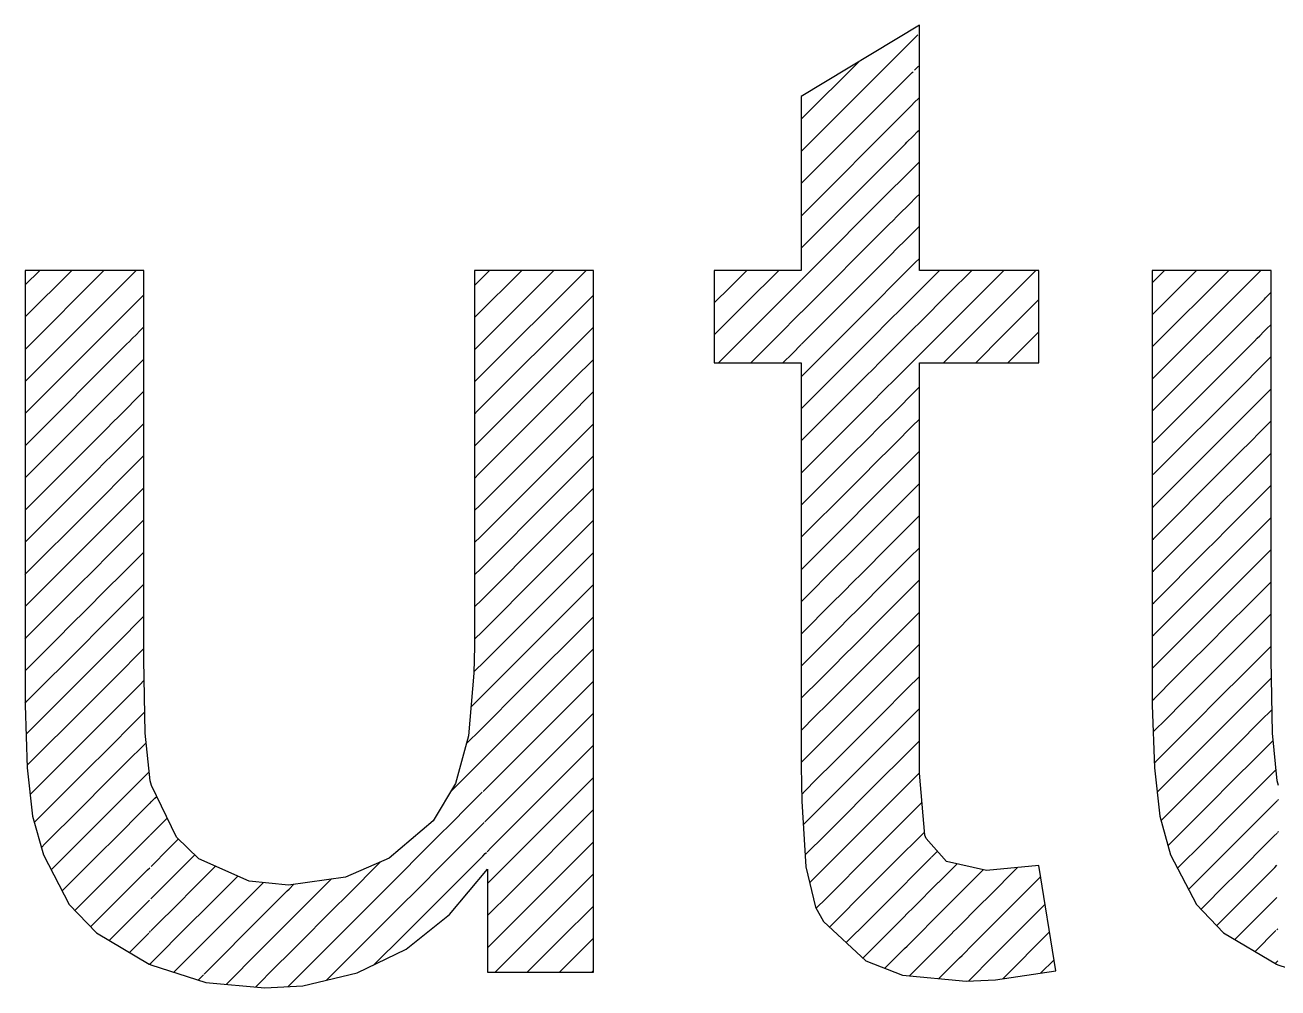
# Model space of a CAD drawing. Header units: metres. Extents: x 0 to 7795, y 0 to 4205.
# Drawn here: x 7338.63 to 7352.42, y 682.16 to 692.75 of the extents above; entities that cross this region are included whole.
import ezdxf

# ---------------------------------------------------------------- set-up
doc = ezdxf.new("R2010")
doc.units = ezdxf.units.M
doc.layers.add('MTH-CARIMBO-TXT1', color=1, linetype='Continuous')

msp = doc.modelspace()

# ---------------------------------------------------------------- linework, layer by layer
at = {"layer": 'MTH-CARIMBO-TXT1', "linetype": 'Continuous'}
for p, q in [((7347.173575, 691.356645), (7348.456823, 692.639893)), ((7347.173234, 691.709858), (7347.808634, 692.345258)), ((7347.173915, 691.003432), (7348.393701, 692.223218)), ((7348.393701, 692.223218), (7348.403796, 692.233312)), ((7348.419808, 692.249324), (7348.445911, 692.275427)), ((7348.445911, 692.275427), (7348.464836, 692.294352)), ((7348.458398, 691.934361), (7348.472915, 691.948878)), ((7347.174256, 690.650219), (7348.33058, 691.806543)), ((7348.33058, 691.806543), (7348.348718, 691.824681)), ((7348.348718, 691.824681), (7348.366384, 691.842347)), ((7348.366384, 691.842347), (7348.37749, 691.853453)), ((7348.37749, 691.853453), (7348.424392, 691.900355)), ((7348.424392, 691.900355), (7348.458398, 691.934361)), ((7348.402874, 691.525284), (7348.451961, 691.57437)), ((7348.451961, 691.57437), (7348.472915, 691.595324)), ((7347.174597, 690.297006), (7348.267458, 691.389868)), ((7348.267458, 691.389868), (7348.29364, 691.41605)), ((7348.29364, 691.41605), (7348.319141, 691.44155)), ((7348.319141, 691.44155), (7348.335171, 691.457581)), ((7348.335171, 691.457581), (7348.402874, 691.525284)), ((7348.292853, 691.061709), (7348.381356, 691.150212)), ((7348.381356, 691.150212), (7348.445523, 691.214379)), ((7348.445523, 691.214379), (7348.472915, 691.241771)), ((7348.204337, 690.973193), (7348.238562, 691.007419)), ((7348.238562, 691.007419), (7348.271897, 691.040754)), ((7348.271897, 691.040754), (7348.292853, 691.061709)), ((7347.174937, 689.943794), (7348.204337, 690.973193)), ((7348.359837, 690.77514), (7348.439085, 690.854388)), ((7348.439085, 690.854388), (7348.472915, 690.888217)), ((7348.250534, 690.665837), (7348.359837, 690.77514)), ((7348.141215, 690.556518), (7348.183484, 690.598787)), ((7348.183484, 690.598787), (7348.224654, 690.639957)), ((7348.224654, 690.639957), (7348.250534, 690.665837)), ((7347.175278, 689.590581), (7348.141215, 690.556518)), ((7348.338319, 690.400069), (7348.432648, 690.494397)), ((7348.432648, 690.494397), (7348.472915, 690.534664)), ((7348.208216, 690.269966), (7348.338319, 690.400069)), ((7348.078094, 690.139843), (7348.128407, 690.190156)), ((7348.128407, 690.190156), (7348.17741, 690.23916)), ((7348.17741, 690.23916), (7348.208216, 690.269966)), ((7348.42621, 690.134406), (7348.472915, 690.181111)), ((7338.634499, 689.888637), (7338.795012, 690.049149)), ((7338.635942, 689.536526), (7339.148565, 690.049149)), ((7338.637385, 689.184416), (7339.502118, 690.049149)), ((7338.638828, 688.832306), (7339.855672, 690.049149)), ((7343.583014, 689.887404), (7343.744759, 690.049149)), ((7343.590478, 689.541315), (7344.098313, 690.049149)), ((7343.597942, 689.195225), (7344.451866, 690.049149)), ((7343.605406, 688.849136), (7344.805419, 690.049149)), ((7346.389555, 689.865518), (7346.573186, 690.049149)), ((7346.560975, 689.683385), (7346.92674, 690.049149)), ((7347.175619, 689.237368), (7348.078094, 690.139843)), ((7348.165898, 689.874094), (7348.316801, 690.024997)), ((7348.316801, 690.024997), (7348.42621, 690.134406)), ((7348.597915, 689.952558), (7348.694507, 690.049149)), ((7348.797356, 689.798445), (7349.04806, 690.049149)), ((7348.996796, 689.644332), (7349.401613, 690.049149)), ((7349.196236, 689.490219), (7349.755167, 690.049149)), ((7351.035954, 689.915723), (7351.16938, 690.049149)), ((7351.037397, 689.563612), (7351.522934, 690.049149)), ((7351.03884, 689.211502), (7351.876487, 690.049149)), ((7351.040283, 688.859392), (7352.230041, 690.049149)), ((7346.732395, 689.501251), (7347.172991, 689.941848)), ((7348.130167, 689.838363), (7348.165898, 689.874094)), ((7348.472915, 689.827557), (7348.597915, 689.952558)), ((7339.885529, 689.725453), (7339.905416, 689.74534)), ((7339.905416, 689.74534), (7339.920507, 689.760431)), ((7339.920507, 689.760431), (7339.941235, 689.781159)), ((7344.828381, 689.718558), (7344.88692, 689.777096)), ((7346.216726, 689.692689), (7346.389555, 689.865518)), ((7348.014972, 689.723168), (7348.073329, 689.781525)), ((7348.073329, 689.781525), (7348.130167, 689.838363)), ((7348.295283, 689.649925), (7348.419773, 689.774415)), ((7348.419773, 689.774415), (7348.472915, 689.827557)), ((7348.472915, 689.474004), (7348.797356, 689.798445)), ((7352.268843, 689.734398), (7352.281001, 689.746556)), ((7352.281001, 689.746556), (7352.292748, 689.758304)), ((7352.292748, 689.758304), (7352.310617, 689.776172)), ((7352.310617, 689.776172), (7352.324176, 689.789731)), ((7352.324176, 689.789731), (7352.342801, 689.808356)), ((7338.640271, 688.480195), (7339.858924, 689.698848)), ((7339.858924, 689.698848), (7339.872455, 689.712379)), ((7339.872455, 689.712379), (7339.885529, 689.725453)), ((7343.61287, 688.503046), (7344.828381, 689.718558)), ((7346.216726, 689.339136), (7346.560975, 689.683385)), ((7347.175959, 688.884155), (7348.014972, 689.723168)), ((7348.123579, 689.478222), (7348.295283, 689.649925)), ((7348.472915, 689.12045), (7348.996796, 689.644332)), ((7349.395677, 689.336106), (7349.787779, 689.728209)), ((7351.041726, 688.507281), (7352.268843, 689.734398)), ((7343.579526, 689.530363), (7343.590478, 689.541315)), ((7346.264261, 689.033117), (7346.732395, 689.501251)), ((7346.903815, 689.319118), (7347.172991, 689.588294)), ((7348.082924, 689.437566), (7348.123579, 689.478222)), ((7348.413335, 689.414424), (7348.472915, 689.474004)), ((7348.739135, 689.033117), (7349.196236, 689.490219)), ((7339.812038, 689.298409), (7339.858161, 689.344532)), ((7339.858161, 689.344532), (7339.89316, 689.379531)), ((7339.89316, 689.379531), (7339.941235, 689.427606)), ((7344.752306, 689.28893), (7344.88692, 689.423543)), ((7347.951851, 689.306494), (7348.018251, 689.372894)), ((7348.018251, 689.372894), (7348.082924, 689.437566)), ((7348.273764, 689.274854), (7348.413335, 689.414424)), ((7349.092688, 689.033117), (7349.395677, 689.336106)), ((7349.595117, 689.181993), (7349.787779, 689.374655)), ((7352.190261, 689.302263), (7352.219257, 689.331259)), ((7352.219257, 689.331259), (7352.263362, 689.375364)), ((7352.263362, 689.375364), (7352.296829, 689.408831)), ((7352.296829, 689.408831), (7352.342801, 689.454803)), ((7338.641714, 688.128085), (7339.750333, 689.236703)), ((7339.750333, 689.236703), (7339.781715, 689.268086)), ((7339.781715, 689.268086), (7339.812038, 689.298409)), ((7343.579526, 689.176809), (7343.597942, 689.195225)), ((7343.620334, 688.156957), (7344.752306, 689.28893)), ((7346.617815, 689.033117), (7346.903815, 689.319118)), ((7347.075235, 689.136984), (7347.172991, 689.234741)), ((7347.1763, 688.530942), (7347.951851, 689.306494)), ((7348.081261, 689.08235), (7348.273764, 689.274854)), ((7351.043169, 688.155171), (7352.160251, 689.272253)), ((7352.160251, 689.272253), (7352.190261, 689.302263)), ((7339.865813, 688.998631), (7339.941235, 689.074052)), ((7344.676232, 688.859301), (7344.88692, 689.06999)), ((7346.971368, 689.033117), (7347.075235, 689.136984)), ((7348.03568, 689.03677), (7348.081261, 689.08235)), ((7348.252246, 688.899782), (7348.406897, 689.054433)), ((7348.406897, 689.054433), (7348.472915, 689.120451)), ((7349.446242, 689.033117), (7349.595117, 689.181993)), ((7352.269482, 689.027931), (7352.342801, 689.101249)), ((7339.738546, 688.871364), (7339.810906, 688.943724)), ((7339.810906, 688.943724), (7339.865813, 688.998631)), ((7347.888729, 688.889819), (7347.963173, 688.964263)), ((7347.963173, 688.964263), (7348.03568, 689.03677)), ((7352.145765, 688.904214), (7352.216107, 688.974555)), ((7352.216107, 688.974555), (7352.269482, 689.027931)), ((7338.643157, 687.775975), (7339.641741, 688.774558)), ((7339.641741, 688.774558), (7339.690976, 688.823793)), ((7339.690976, 688.823793), (7339.738546, 688.871364)), ((7343.579526, 688.823256), (7343.605406, 688.849136)), ((7343.627797, 687.810867), (7344.676232, 688.859301)), ((7347.17664, 688.17773), (7347.888729, 688.889819)), ((7348.038943, 688.686479), (7348.252246, 688.899782)), ((7351.044612, 687.803061), (7352.05166, 688.810109)), ((7352.05166, 688.810109), (7352.099521, 688.85797)), ((7352.099521, 688.85797), (7352.145765, 688.904214)), ((7339.838467, 688.617731), (7339.941235, 688.720499)), ((7344.600157, 688.429673), (7344.88692, 688.716436)), ((7347.908095, 688.555631), (7347.988437, 688.635973)), ((7347.988437, 688.635973), (7348.038943, 688.686479)), ((7348.230728, 688.52471), (7348.40046, 688.694442)), ((7348.40046, 688.694442), (7348.472915, 688.766897)), ((7352.168852, 688.573747), (7352.242136, 688.647031)), ((7352.242136, 688.647031), (7352.342801, 688.747696)), ((7339.665055, 688.444319), (7339.763651, 688.542915)), ((7339.763651, 688.542915), (7339.838467, 688.617731)), ((7343.579526, 688.469702), (7343.61287, 688.503046)), ((7347.825608, 688.473144), (7347.908095, 688.555631)), ((7347.996624, 688.290607), (7348.230728, 688.52471)), ((7352.072274, 688.477169), (7352.168852, 688.573747)), ((7339.53315, 688.312414), (7339.600236, 688.3795)), ((7339.600236, 688.3795), (7339.665055, 688.444319)), ((7339.81112, 688.236831), (7339.941235, 688.366946)), ((7343.635261, 687.464778), (7344.600157, 688.429673)), ((7344.524082, 688.000045), (7344.88692, 688.362883)), ((7347.176981, 687.824517), (7347.825608, 688.473144)), ((7348.394022, 688.334451), (7348.472915, 688.413344)), ((7351.943069, 688.347964), (7352.008781, 688.413677)), ((7352.008781, 688.413677), (7352.072274, 688.477169)), ((7352.214789, 688.266131), (7352.342801, 688.394143)), ((7338.644601, 687.423865), (7339.53315, 688.312414)), ((7339.716396, 688.142107), (7339.81112, 688.236831)), ((7347.853018, 688.147), (7347.941194, 688.235176)), ((7347.941194, 688.235176), (7347.996624, 688.290607)), ((7348.20921, 688.149639), (7348.394022, 688.334451)), ((7351.046055, 687.45095), (7351.943069, 688.347964)), ((7352.121597, 688.172939), (7352.214789, 688.266131)), ((7339.591564, 688.017274), (7339.716396, 688.142107)), ((7343.579526, 688.116149), (7343.620334, 688.156957)), ((7347.762486, 688.056469), (7347.853018, 688.147)), ((7347.954306, 687.894735), (7348.20921, 688.149639)), ((7351.998782, 688.050124), (7352.121597, 688.172939)), ((7339.509496, 687.935206), (7339.591564, 688.017274)), ((7339.783773, 687.85593), (7339.941235, 688.013392)), ((7343.642725, 687.118688), (7344.524082, 688.000045)), ((7344.448007, 687.570416), (7344.88692, 688.009329)), ((7347.177322, 687.471304), (7347.762486, 688.056469)), ((7348.187691, 687.774567), (7348.387584, 687.97446)), ((7348.387584, 687.97446), (7348.472915, 688.05979)), ((7351.834477, 687.885819), (7351.918041, 687.969383)), ((7351.918041, 687.969383), (7351.998782, 688.050124)), ((7352.187442, 687.885231), (7352.342801, 688.040589)), ((7338.646044, 687.071754), (7339.424558, 687.850269)), ((7339.424558, 687.850269), (7339.509496, 687.935206)), ((7339.669141, 687.741298), (7339.783773, 687.85593)), ((7343.579526, 687.762596), (7343.627797, 687.810867)), ((7347.79794, 687.738369), (7347.89395, 687.834379)), ((7347.89395, 687.834379), (7347.954306, 687.894735)), ((7351.047498, 687.09884), (7351.834477, 687.885819)), ((7352.074342, 687.77213), (7352.187442, 687.885231)), ((7339.518072, 687.590229), (7339.669141, 687.741298)), ((7347.699365, 687.639794), (7347.79794, 687.738369)), ((7347.911988, 687.498863), (7348.187691, 687.774567)), ((7348.381147, 687.614469), (7348.472915, 687.706237)), ((7351.925291, 687.623079), (7352.074342, 687.77213)), ((7352.160096, 687.504331), (7352.342801, 687.687036)), ((7339.418756, 687.490913), (7339.518072, 687.590229)), ((7339.756427, 687.47503), (7339.941235, 687.659839)), ((7343.650189, 686.772599), (7344.448007, 687.570416)), ((7344.371932, 687.140788), (7344.88692, 687.655776)), ((7347.177662, 687.118091), (7347.699365, 687.639794)), ((7348.166173, 687.399495), (7348.381147, 687.614469)), ((7351.827302, 687.52509), (7351.925291, 687.623079)), ((7338.633841, 687.413105), (7338.644601, 687.423865)), ((7339.315967, 687.388124), (7339.418756, 687.490913)), ((7339.621886, 687.34049), (7339.756427, 687.47503)), ((7343.579526, 687.409042), (7343.635261, 687.464778)), ((7347.742862, 687.329738), (7347.846707, 687.433583)), ((7347.846707, 687.433583), (7347.911988, 687.498863)), ((7347.869669, 687.102992), (7348.166173, 687.399495)), ((7351.035407, 687.440302), (7351.046055, 687.45095)), ((7351.048941, 686.74673), (7351.725886, 687.423674)), ((7351.725886, 687.423674), (7351.827302, 687.52509)), ((7352.027087, 687.371322), (7352.160096, 687.504331)), ((7338.647487, 686.719644), (7339.315967, 687.388124)), ((7339.444581, 687.163185), (7339.621886, 687.34049)), ((7339.72908, 687.09413), (7339.941235, 687.306286)), ((7344.295857, 686.71116), (7344.88692, 687.302223)), ((7347.636243, 687.223119), (7347.742862, 687.329738)), ((7348.144655, 687.024424), (7348.374709, 687.254478)), ((7348.374709, 687.254478), (7348.472915, 687.352684)), ((7351.851799, 687.196035), (7352.027087, 687.371322)), ((7352.132749, 687.123431), (7352.342801, 687.333482)), ((7339.328016, 687.04662), (7339.444581, 687.163185)), ((7343.579526, 687.055489), (7343.642725, 687.118688)), ((7343.657653, 686.426509), (7344.371932, 687.140788)), ((7347.178003, 686.764879), (7347.636243, 687.223119)), ((7351.736562, 687.080797), (7351.851799, 687.196035)), ((7351.979832, 686.970513), (7352.132749, 687.123431)), ((7338.633841, 687.059552), (7338.646044, 687.071754)), ((7339.207376, 686.925979), (7339.328016, 687.04662)), ((7339.574631, 686.939682), (7339.72908, 687.09413)), ((7347.687784, 686.921106), (7347.799463, 687.032786)), ((7347.799463, 687.032786), (7347.869669, 687.102992)), ((7347.827351, 686.70712), (7348.144655, 687.024424)), ((7348.368272, 686.894487), (7348.472915, 686.99913)), ((7351.035407, 687.086749), (7351.047498, 687.09884)), ((7351.617294, 686.961529), (7351.736562, 687.080797)), ((7352.105402, 686.742531), (7352.342801, 686.979929)), ((7338.64893, 686.367534), (7339.207376, 686.925979)), ((7339.371089, 686.73614), (7339.574631, 686.939682)), ((7339.701733, 686.71323), (7339.941235, 686.952732)), ((7344.219782, 686.281531), (7344.88692, 686.948669)), ((7347.573122, 686.806444), (7347.687784, 686.921106)), ((7348.123136, 686.649352), (7348.368272, 686.894487)), ((7351.050384, 686.394619), (7351.617294, 686.961529)), ((7351.778308, 686.76899), (7351.979832, 686.970513)), ((7338.633841, 686.705998), (7338.647487, 686.719644)), ((7339.237276, 686.602327), (7339.371089, 686.73614)), ((7339.527376, 686.538873), (7339.701733, 686.71323)), ((7343.579526, 686.701935), (7343.650189, 686.772599)), ((7343.665117, 686.08042), (7344.295857, 686.71116)), ((7347.178343, 686.411666), (7347.573122, 686.806444)), ((7347.75222, 686.631989), (7347.827351, 686.70712)), ((7351.035407, 686.733195), (7351.048941, 686.74673)), ((7351.645822, 686.636504), (7351.778308, 686.76899)), ((7351.932577, 686.569705), (7352.105402, 686.742531)), ((7339.098784, 686.463835), (7339.237276, 686.602327)), ((7339.674387, 686.33233), (7339.941235, 686.599179)), ((7344.143707, 685.851903), (7344.88692, 686.595116)), ((7347.632706, 686.512475), (7347.75222, 686.631989)), ((7347.785032, 686.311248), (7348.123136, 686.649352)), ((7348.361834, 686.534496), (7348.472915, 686.645577)), ((7351.508703, 686.499385), (7351.645822, 686.636504)), ((7351.704817, 686.341945), (7351.932577, 686.569705)), ((7352.078056, 686.361631), (7352.342801, 686.626376)), ((7338.650373, 686.015423), (7339.098784, 686.463835)), ((7339.297598, 686.309095), (7339.527376, 686.538873)), ((7347.51, 686.389769), (7347.632706, 686.512475)), ((7348.101618, 686.27428), (7348.361834, 686.534496)), ((7351.051827, 686.042509), (7351.508703, 686.499385)), ((7338.633841, 686.352445), (7338.64893, 686.367534)), ((7339.146537, 686.158034), (7339.297598, 686.309095)), ((7339.480121, 686.138065), (7339.674387, 686.33233)), ((7343.579526, 686.348382), (7343.657653, 686.426509)), ((7347.178684, 686.058453), (7347.51, 686.389769)), ((7347.704977, 686.231192), (7347.785032, 686.311248)), ((7348.355396, 686.174505), (7348.472915, 686.292023)), ((7351.035407, 686.379642), (7351.050384, 686.394619)), ((7351.555082, 686.19221), (7351.704817, 686.341945)), ((7351.885322, 686.168897), (7352.078056, 686.361631)), ((7338.990193, 686.00169), (7339.146537, 686.158034)), ((7339.64704, 685.95143), (7339.941235, 686.245625)), ((7343.672581, 685.73433), (7344.219782, 686.281531)), ((7344.067632, 685.422275), (7344.88692, 686.241562)), ((7347.577628, 686.103844), (7347.704977, 686.231192)), ((7347.742714, 685.915376), (7348.101618, 686.27428)), ((7348.0801, 685.899209), (7348.355396, 686.174505)), ((7351.400112, 686.03724), (7351.555082, 686.19221)), ((7351.631325, 685.9149), (7351.885322, 686.168897)), ((7352.050709, 685.980731), (7352.342801, 686.272822)), ((7338.633841, 685.998892), (7338.650373, 686.015423)), ((7339.224106, 685.88205), (7339.480121, 686.138065)), ((7343.579526, 685.994829), (7343.665117, 686.08042)), ((7347.446879, 685.973094), (7347.577628, 686.103844)), ((7351.035407, 686.026088), (7351.051827, 686.042509)), ((7351.05327, 685.690399), (7351.400112, 686.03724)), ((7338.651816, 685.663313), (7338.990193, 686.00169)), ((7339.055797, 685.71374), (7339.224106, 685.88205)), ((7339.432866, 685.737256), (7339.64704, 685.95143)), ((7339.619693, 685.57053), (7339.941235, 685.892072)), ((7343.991557, 684.992646), (7344.88692, 685.888009)), ((7347.179025, 685.70524), (7347.446879, 685.973094)), ((7347.657733, 685.830396), (7347.742714, 685.915376)), ((7347.700396, 685.519505), (7348.0801, 685.899209)), ((7348.348959, 685.814514), (7348.472915, 685.93847)), ((7351.464342, 685.747917), (7351.631325, 685.9149)), ((7351.838067, 685.768088), (7352.050709, 685.980731)), ((7352.023362, 685.599831), (7352.342801, 685.919269)), ((7343.680045, 685.388241), (7344.143707, 685.851903)), ((7347.522551, 685.695213), (7347.657733, 685.830396)), ((7348.058582, 685.524137), (7348.348959, 685.814514)), ((7351.29152, 685.575095), (7351.464342, 685.747917)), ((7351.557834, 685.487855), (7351.838067, 685.768088)), ((7338.633841, 685.645338), (7338.651816, 685.663313)), ((7338.881601, 685.539545), (7339.055797, 685.71374)), ((7339.150615, 685.455005), (7339.432866, 685.737256)), ((7343.572436, 685.634185), (7343.594666, 685.656416)), ((7343.594666, 685.656416), (7343.672581, 685.73433)), ((7347.383757, 685.55642), (7347.522551, 685.695213)), ((7351.035407, 685.672535), (7351.05327, 685.690399)), ((7351.790812, 685.36728), (7352.023362, 685.599831)), ((7338.653259, 685.311203), (7338.881601, 685.539545)), ((7339.385611, 685.336448), (7339.619693, 685.57053)), ((7339.592347, 685.18963), (7339.892773, 685.490056)), ((7339.892773, 685.490056), (7339.945268, 685.542551)), ((7343.915482, 684.563018), (7344.88692, 685.534456)), ((7347.179365, 685.352027), (7347.383757, 685.55642)), ((7347.61049, 685.429599), (7347.700396, 685.519505)), ((7347.658077, 685.123633), (7348.058582, 685.524137)), ((7348.342521, 685.454523), (7348.472915, 685.584917)), ((7351.054713, 685.338288), (7351.29152, 685.575095)), ((7351.373602, 685.303624), (7351.557834, 685.487855)), ((7351.996016, 685.21893), (7352.300073, 685.522987)), ((7352.300073, 685.522987), (7352.346356, 685.569271)), ((7338.965057, 685.269447), (7339.150615, 685.455005)), ((7339.077124, 685.02796), (7339.385611, 685.336448)), ((7343.614025, 685.322221), (7343.680045, 685.388241)), ((7343.687509, 685.042151), (7344.067632, 685.422275)), ((7347.467473, 685.286582), (7347.61049, 685.429599)), ((7348.037063, 685.149065), (7348.342521, 685.454523)), ((7351.035407, 685.318982), (7351.054713, 685.338288)), ((7351.484342, 685.06081), (7351.790812, 685.36728)), ((7338.633841, 685.291785), (7338.653259, 685.311203)), ((7338.77301, 685.0774), (7338.965057, 685.269447)), ((7339.338356, 684.93564), (7339.592347, 685.18963)), ((7339.818229, 685.061959), (7339.95147, 685.1952)), ((7343.539798, 685.247994), (7343.594048, 685.302245)), ((7343.594048, 685.302245), (7343.614025, 685.322221)), ((7347.320636, 685.139745), (7347.467473, 685.286582)), ((7348.336084, 685.094532), (7348.472915, 685.231363)), ((7351.182929, 685.11295), (7351.373602, 685.303624)), ((7351.743557, 684.966471), (7351.996016, 685.21893)), ((7352.225528, 685.09489), (7352.352559, 685.22192)), ((7338.654702, 684.959092), (7338.77301, 685.0774)), ((7339.565, 684.80873), (7339.818229, 685.061959)), ((7343.839407, 684.13339), (7344.88692, 685.180902)), ((7347.179706, 684.998815), (7347.320636, 685.139745)), ((7347.563247, 685.028802), (7347.658077, 685.123633)), ((7347.615759, 684.727761), (7348.037063, 685.149065)), ((7348.015545, 684.773994), (7348.336084, 685.094532)), ((7351.056157, 684.986178), (7351.182929, 685.11295)), ((7351.282863, 684.859331), (7351.484342, 685.06081)), ((7351.968669, 684.83803), (7352.225528, 685.09489)), ((7338.644249, 684.94864), (7338.654702, 684.959092)), ((7338.874317, 684.825154), (7339.077124, 685.02796)), ((7339.003632, 684.600916), (7339.338356, 684.93564)), ((7343.520376, 684.875019), (7343.617006, 684.971649)), ((7343.617006, 684.971649), (7343.633384, 684.988026)), ((7343.633384, 684.988026), (7343.687509, 685.042151)), ((7343.694973, 684.696062), (7343.991557, 684.992646)), ((7347.412395, 684.87795), (7347.563247, 685.028802)), ((7351.044956, 684.974978), (7351.056157, 684.986178)), ((7351.410851, 684.633766), (7351.743557, 684.966471)), ((7338.664419, 684.615255), (7338.874317, 684.825154)), ((7339.291101, 684.534831), (7339.565, 684.80873)), ((7339.743684, 684.633861), (7339.957673, 684.84785)), ((7343.488183, 684.842825), (7343.520376, 684.875019)), ((7343.763332, 683.703761), (7344.88692, 684.827349)), ((7347.257514, 684.72307), (7347.412395, 684.87795)), ((7347.573441, 684.331889), (7348.015545, 684.773994)), ((7348.329646, 684.734541), (7348.472915, 684.87781)), ((7351.074337, 684.650805), (7351.282863, 684.859331)), ((7351.696302, 684.565663), (7351.968669, 684.83803)), ((7352.150984, 684.666792), (7352.358761, 684.874569)), ((7343.564571, 684.56566), (7343.639964, 684.641054)), ((7343.639964, 684.641054), (7343.652743, 684.653832)), ((7343.652743, 684.653832), (7343.694973, 684.696062)), ((7347.180046, 684.645602), (7347.257514, 684.72307)), ((7347.516003, 684.628005), (7347.615759, 684.727761)), ((7347.994027, 684.398922), (7348.329646, 684.734541)), ((7351.0576, 684.634068), (7351.074337, 684.650805)), ((7351.941322, 684.45713), (7352.150984, 684.666792)), ((7338.783577, 684.380861), (7339.003632, 684.600916)), ((7338.930141, 684.173871), (7339.291101, 684.534831)), ((7339.537653, 684.42783), (7339.743684, 684.633861)), ((7339.66914, 684.205763), (7339.963876, 684.500499)), ((7339.964305, 684.500928), (7339.998788, 684.535411)), ((7343.380462, 684.381551), (7343.564571, 684.56566)), ((7343.702436, 684.349972), (7343.915482, 684.563018)), ((7347.357317, 684.469319), (7347.516003, 684.628005)), ((7348.323208, 684.37455), (7348.472915, 684.524256)), ((7351.192123, 684.415038), (7351.410851, 684.633766)), ((7351.337359, 684.206721), (7351.696302, 684.565663)), ((7352.07644, 684.238694), (7352.364964, 684.527219)), ((7352.365399, 684.527653), (7352.397881, 684.560135)), ((7338.689365, 684.286648), (7338.783577, 684.380861)), ((7339.243846, 684.134023), (7339.537653, 684.42783)), ((7343.314473, 684.315563), (7343.368521, 684.36961)), ((7343.368521, 684.36961), (7343.380462, 684.381551)), ((7343.802008, 683.388883), (7344.88692, 684.473795)), ((7347.194393, 684.306395), (7347.357317, 684.469319)), ((7347.531122, 683.936018), (7347.994027, 684.398922)), ((7347.972509, 684.02385), (7348.323208, 684.37455)), ((7351.088176, 684.311091), (7351.192123, 684.415038)), ((7351.649047, 684.164855), (7351.941322, 684.45713)), ((7340.022731, 684.2058), (7340.062286, 684.245356)), ((7340.062286, 684.245356), (7340.082281, 684.265351)), ((7343.476514, 684.12405), (7343.608765, 684.256301)), ((7343.608765, 684.256301), (7343.662922, 684.310458)), ((7343.672101, 684.319637), (7343.702436, 684.349972)), ((7347.180387, 684.292389), (7347.194393, 684.306395)), ((7347.302239, 684.060688), (7347.46876, 684.227208)), ((7347.46876, 684.227208), (7347.573441, 684.331889)), ((7351.913976, 684.07623), (7352.07644, 684.238694)), ((7352.410846, 684.219547), (7352.4244, 684.233101)), ((7338.735818, 683.979548), (7338.930141, 684.173871)), ((7338.856649, 683.746826), (7339.243846, 684.134023)), ((7339.510307, 684.04693), (7339.66914, 684.205763)), ((7339.594595, 683.777665), (7339.970078, 684.153148)), ((7339.970436, 684.153506), (7340.007554, 684.190624)), ((7340.009381, 684.192451), (7340.022731, 684.2058)), ((7343.351228, 683.998763), (7343.476514, 684.12405)), ((7343.7099, 684.003883), (7343.839407, 684.13339)), ((7343.98108, 683.214403), (7344.88692, 684.120242)), ((7348.316771, 684.014559), (7348.440742, 684.13853)), ((7348.440742, 684.13853), (7348.5012, 684.198989)), ((7351.131423, 684.000784), (7351.337359, 684.206721)), ((7351.263868, 683.779676), (7351.649047, 684.164855)), ((7352.001895, 683.810596), (7352.371167, 684.179868)), ((7352.37153, 684.180231), (7352.409221, 684.217922)), ((7339.196591, 683.733214), (7339.510307, 684.04693)), ((7340.021386, 683.850903), (7340.13873, 683.968246)), ((7340.13873, 683.968246), (7340.198046, 684.027563)), ((7343.157352, 683.804888), (7343.351228, 683.998763)), ((7343.572566, 683.866548), (7343.652959, 683.946942)), ((7343.652959, 683.946942), (7343.685881, 683.979863)), ((7343.69146, 683.985443), (7343.7099, 684.003883)), ((7347.196512, 683.954961), (7347.302239, 684.060688)), ((7347.488804, 683.540146), (7347.972509, 684.02385)), ((7347.95099, 683.648779), (7348.316771, 684.014559)), ((7351.601792, 683.764046), (7351.913976, 684.07623)), ((7339.976567, 683.806083), (7340.00624, 683.835756)), ((7340.010681, 683.840197), (7340.021386, 683.850903)), ((7343.333934, 683.627917), (7343.572566, 683.866548)), ((7347.247162, 683.652057), (7347.421516, 683.826412)), ((7347.421516, 683.826412), (7347.531122, 683.936018)), ((7348.408246, 683.752481), (7348.52977, 683.874005)), ((7351.886629, 683.69533), (7352.001895, 683.810596)), ((7351.927351, 683.382499), (7352.377369, 683.832517)), ((7352.377661, 683.832809), (7352.407907, 683.863054)), ((7352.412146, 683.867294), (7352.423055, 683.878203)), ((7338.813309, 683.703486), (7338.856649, 683.746826)), ((7338.921846, 683.458469), (7339.196591, 683.733214)), ((7339.48296, 683.66603), (7339.594595, 683.777665)), ((7339.520051, 683.349567), (7339.976281, 683.805798)), ((7340.020042, 683.496005), (7340.215174, 683.691137)), ((7340.215174, 683.691137), (7340.306977, 683.78294)), ((7340.306977, 683.78294), (7340.321506, 683.797469)), ((7342.685553, 683.333089), (7343.063016, 683.710552)), ((7343.063016, 683.710552), (7343.157352, 683.804888)), ((7343.717364, 683.657793), (7343.763332, 683.703761)), ((7344.160153, 683.039922), (7344.88692, 683.766689)), ((7348.310333, 683.654568), (7348.408246, 683.752481)), ((7351.208914, 683.724722), (7351.263868, 683.779676)), ((7351.314101, 683.476355), (7351.601792, 683.764046)), ((7351.554537, 683.363238), (7351.886629, 683.69533)), ((7339.149336, 683.332406), (7339.48296, 683.66603)), ((7340.366131, 683.488541), (7340.501002, 683.623412)), ((7342.183369, 683.184458), (7342.54504, 683.546129)), ((7343.209731, 683.503713), (7343.333934, 683.627917)), ((7343.316641, 683.25707), (7343.668618, 683.609047)), ((7343.668618, 683.609047), (7343.697153, 683.637582)), ((7343.697153, 683.637582), (7343.708839, 683.649268)), ((7347.217108, 683.622003), (7347.247162, 683.652057)), ((7347.374273, 683.425615), (7347.488804, 683.540146)), ((7347.446486, 683.144274), (7347.95099, 683.648779)), ((7347.929472, 683.273707), (7348.310333, 683.654568)), ((7348.472111, 683.462793), (7348.60286, 683.593542)), ((7348.605797, 683.596479), (7348.671953, 683.662634)), ((7339.445507, 682.92147), (7339.982484, 683.458447)), ((7339.982698, 683.458661), (7340.004926, 683.480889)), ((7340.018698, 683.141107), (7340.291618, 683.414028)), ((7340.291618, 683.414028), (7340.366131, 683.488541)), ((7340.560132, 683.328988), (7340.729082, 683.497938)), ((7342.968102, 683.262085), (7343.209731, 683.503713)), ((7344.339225, 682.865441), (7344.88692, 683.413135)), ((7347.266163, 683.317505), (7347.374273, 683.425615)), ((7348.375751, 683.366432), (7348.472111, 683.462793)), ((7348.683343, 683.320471), (7348.791645, 683.428774)), ((7348.791645, 683.428774), (7348.887009, 683.524137)), ((7348.84166, 683.125235), (7349.176726, 683.460301)), ((7349.235677, 683.165698), (7349.553378, 683.4834)), ((7351.852806, 682.954401), (7352.383572, 683.485167)), ((7352.383792, 683.485386), (7352.406592, 683.508187)), ((7339.042882, 683.225952), (7339.149336, 683.332406)), ((7339.182816, 683.012332), (7339.455613, 683.28513)), ((7339.455613, 683.28513), (7339.520051, 683.349567)), ((7340.425286, 683.194143), (7340.560132, 683.328988)), ((7340.578546, 682.993849), (7340.973595, 683.388898)), ((7341.12118, 683.182929), (7341.255013, 683.316763)), ((7341.538403, 683.246599), (7341.587748, 683.295945)), ((7341.582335, 682.936978), (7342.000227, 683.35487)), ((7342.522185, 683.169721), (7342.685553, 683.333089)), ((7342.741143, 683.035125), (7342.968102, 683.262085)), ((7343.262109, 683.202538), (7343.316641, 683.25707)), ((7343.721471, 683.308347), (7343.802008, 683.388883)), ((7347.485836, 682.830071), (7347.929472, 683.273707)), ((7347.907954, 682.898635), (7348.303896, 683.294577)), ((7348.303896, 683.294577), (7348.375751, 683.366432)), ((7348.40467, 683.041799), (7348.681001, 683.318129)), ((7349.262092, 682.83856), (7349.701342, 683.27781)), ((7349.701342, 683.27781), (7349.807288, 683.383756)), ((7351.435137, 683.243838), (7351.554537, 683.363238)), ((7351.571114, 683.026262), (7351.859282, 683.31443)), ((7351.859282, 683.31443), (7351.927351, 683.382499)), ((7339.988829, 683.111239), (7340.003611, 683.126021)), ((7340.017353, 682.78621), (7340.368062, 683.136918)), ((7340.368062, 683.136918), (7340.425286, 683.194143)), ((7340.969769, 683.031518), (7341.12118, 683.182929)), ((7341.166356, 682.874552), (7341.518237, 683.226433)), ((7341.518237, 683.226433), (7341.538403, 683.246599)), ((7342.019426, 683.020516), (7342.183369, 683.184458)), ((7342.221409, 682.868945), (7342.522185, 683.169721)), ((7342.873189, 682.813618), (7343.262109, 683.202538)), ((7343.721471, 682.954794), (7343.98108, 683.214403)), ((7347.337632, 683.03542), (7347.446486, 683.144274)), ((7348.760888, 683.044463), (7348.84166, 683.125235)), ((7349.142632, 683.072653), (7349.235677, 683.165698)), ((7351.943897, 682.691938), (7352.389775, 683.137816)), ((7352.389923, 683.137964), (7352.405278, 683.153319)), ((7339.559439, 682.681848), (7339.988686, 683.111096)), ((7340.484441, 682.899744), (7340.578546, 682.993849)), ((7340.59696, 682.65871), (7340.969769, 683.031518)), ((7341.626268, 682.627357), (7342.019426, 683.020516)), ((7342.38598, 682.679963), (7342.741143, 683.035125)), ((7343.721471, 682.60124), (7344.160153, 683.039922)), ((7344.518298, 682.69096), (7344.88692, 683.059582)), ((7348.33723, 682.620805), (7348.759141, 683.042716)), ((7348.343255, 682.980383), (7348.40467, 683.041799)), ((7348.891675, 682.821697), (7349.142632, 683.072653)), ((7349.48377, 682.706685), (7349.856392, 683.079307)), ((7339.355281, 682.831244), (7339.428267, 682.90423)), ((7339.428267, 682.90423), (7339.445507, 682.92147)), ((7340.016009, 682.431312), (7340.444506, 682.859809)), ((7340.444506, 682.859809), (7340.484441, 682.899744)), ((7340.703564, 682.41176), (7341.166356, 682.874552)), ((7341.411562, 682.766204), (7341.582335, 682.936978)), ((7341.789799, 682.437335), (7342.221409, 682.868945)), ((7343.805574, 682.33179), (7344.339225, 682.865441)), ((7347.668506, 682.659187), (7347.907954, 682.898635)), ((7347.886435, 682.523564), (7348.297458, 682.934586)), ((7348.297458, 682.934586), (7348.343255, 682.980383)), ((7351.74358, 682.845174), (7351.831936, 682.93353)), ((7351.831936, 682.93353), (7351.852806, 682.954401)), ((7339.781835, 682.550692), (7339.994889, 682.763745)), ((7340.002297, 682.771153), (7340.01458, 682.783436)), ((7341.211532, 682.566175), (7341.411562, 682.766204)), ((7342.475472, 682.415902), (7342.796733, 682.737162)), ((7342.796733, 682.737162), (7342.873189, 682.813618)), ((7344.69737, 682.516479), (7344.88692, 682.706029)), ((7348.364393, 682.294414), (7348.837282, 682.767303)), ((7348.838433, 682.768455), (7348.891675, 682.821697)), ((7349.062883, 682.639351), (7349.262092, 682.83856)), ((7349.288507, 682.511421), (7349.48377, 682.706685)), ((7349.392326, 682.261687), (7349.905497, 682.774858)), ((7352.166293, 682.560781), (7352.395977, 682.790465)), ((7352.403964, 682.798451), (7352.416046, 682.810533)), ((7340.270507, 682.332257), (7340.52095, 682.582699)), ((7340.52095, 682.582699), (7340.543596, 682.605346)), ((7340.543596, 682.605346), (7340.59696, 682.65871)), ((7341.304886, 682.305975), (7341.626268, 682.627357)), ((7342.25945, 682.553432), (7342.38598, 682.679963)), ((7344.159127, 682.33179), (7344.518298, 682.69096)), ((7348.093319, 682.376894), (7348.29102, 682.574595)), ((7348.29102, 682.574595), (7348.310759, 682.594334)), ((7348.310759, 682.594334), (7348.33723, 682.620805)), ((7348.94169, 682.518158), (7349.062883, 682.639351)), ((7340.004425, 682.419728), (7340.01588, 682.431183)), ((7340.844537, 682.19918), (7341.211532, 682.566175)), ((7341.670201, 682.317737), (7341.789799, 682.437335)), ((7341.950369, 682.244351), (7342.25945, 682.553432)), ((7344.512681, 682.33179), (7344.69737, 682.516479)), ((7347.851175, 682.488303), (7347.886435, 682.523564)), ((7348.687053, 682.263521), (7348.915422, 682.49189)), ((7348.915978, 682.492446), (7348.94169, 682.518158)), ((7349.012893, 682.235808), (7349.288507, 682.511421)), ((7349.806356, 682.322164), (7349.954602, 682.47041)), ((7352.38869, 682.429624), (7352.40218, 682.443114)), ((7352.402649, 682.443583), (7352.417345, 682.45828)), ((7340.53815, 682.246347), (7340.597394, 682.30559)), ((7340.602751, 682.310947), (7340.615374, 682.32357)), ((7340.615374, 682.32357), (7340.703564, 682.41176)), ((7341.256709, 682.257798), (7341.304886, 682.305975)), ((7341.526088, 682.173624), (7341.670201, 682.317737)), ((7344.866234, 682.33179), (7344.876443, 682.341998)), ((7344.876443, 682.341998), (7344.88692, 682.352475)), ((7341.168317, 682.169407), (7341.256709, 682.257798))]:
    msp.add_line(p, q, dxfattribs=at)
for points in [[(7347.329879, 683.048989), (7347.419529, 682.892101), (7347.88272, 682.458794), (7348.286144, 682.301906), (7348.988401, 682.234669), (7349.309647, 682.249611), (7349.97455, 682.346731), (7349.787779, 683.504709), (7349.212526, 683.452413), (7348.771747, 683.549534), (7348.547623, 683.803542), (7348.532681, 683.840896), (7348.472915, 684.520741), (7348.472915, 689.033117), (7349.787779, 689.033117), (7349.787779, 690.049149), (7348.472915, 690.049149), (7348.472915, 692.746116), (7347.172991, 691.96168), (7347.172991, 690.049149), (7346.216726, 690.049149), (7346.216726, 689.033117), (7347.172991, 689.033117), (7347.172991, 684.595449), (7347.180462, 684.214437), (7347.225287, 683.489767), (7347.329879, 683.048989)], [(7344.88692, 690.049149), (7343.579526, 690.049149), (7343.579526, 685.917784), (7343.572055, 685.618952), (7343.512288, 684.931636), (7343.370343, 684.408678), (7343.123806, 683.997783), (7342.638202, 683.586888), (7342.160069, 683.377705), (7341.53252, 683.288055), (7341.099213, 683.33288), (7340.546372, 683.579417), (7340.299835, 683.818483), (7340.023414, 684.386266), (7340.008473, 684.438562), (7339.956177, 684.961519), (7339.941235, 685.768368), (7339.941235, 690.049149), (7338.633841, 690.049149), (7338.633841, 685.267823), (7338.656254, 684.580507), (7338.71602, 684.050079), (7338.835553, 683.624242), (7339.119445, 683.078872), (7339.418278, 682.765097), (7340.001002, 682.421439), (7340.015943, 682.413969), (7340.62108, 682.219727), (7341.271042, 682.159961), (7341.689408, 682.182373), (7342.287073, 682.324319), (7342.824973, 682.585798), (7343.303105, 682.96681), (7343.721471, 683.467355), (7343.721471, 682.33179), (7344.88692, 682.33179), (7344.88692, 690.049149)], [(7352.42498, 684.386266), (7352.410038, 684.438562), (7352.357742, 684.961519), (7352.342801, 685.768368), (7352.342801, 690.049149), (7351.035407, 690.049149), (7351.035407, 685.267823), (7351.057819, 684.580507), (7351.117586, 684.050079), (7351.237119, 683.624242), (7351.52101, 683.078872), (7351.819843, 682.765097), (7352.402567, 682.421439), (7352.417509, 682.413969), (7353.022645, 682.219727)]]:
    msp.add_lwpolyline(points, dxfattribs=at)

doc.saveas('drawing.dxf')
